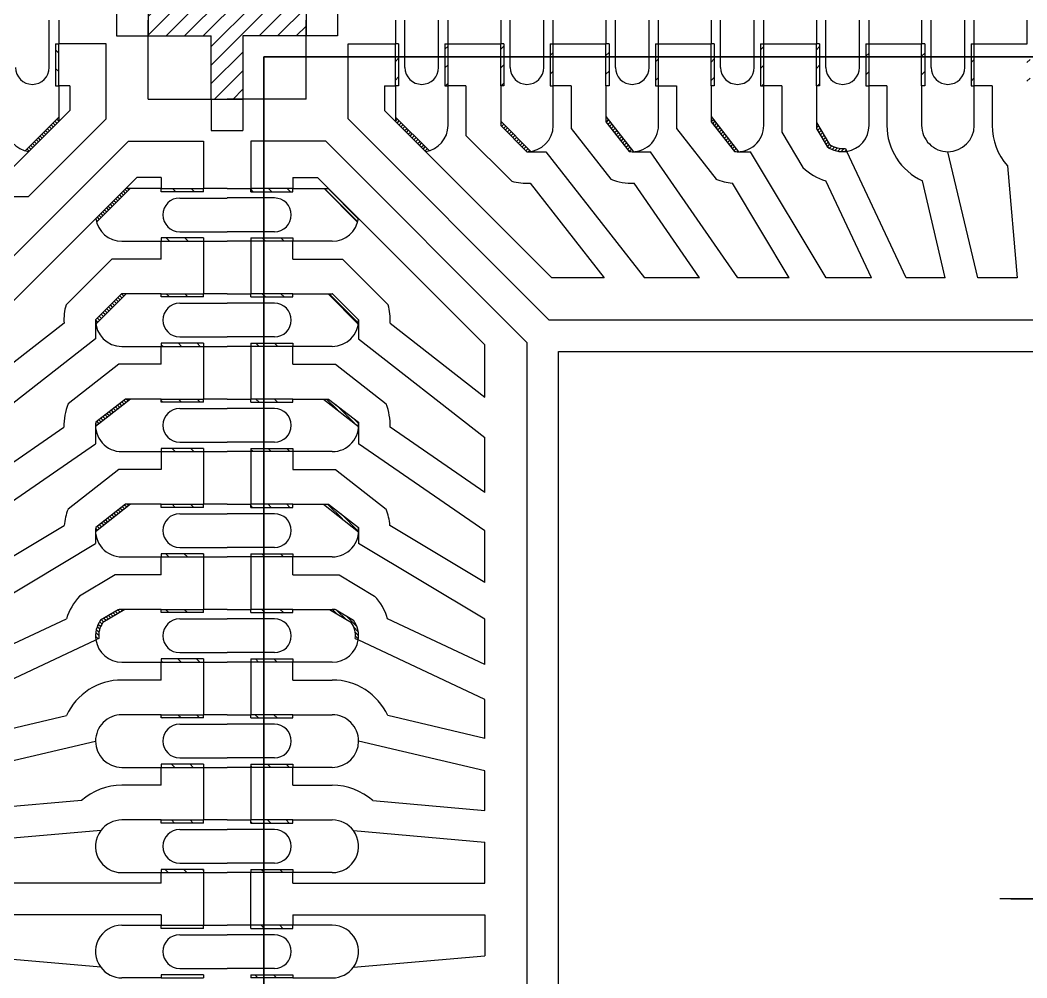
# Model space of a CAD drawing. Extents: x 98 to 785, y 88 to 514.
# Drawn here: x 159.17 to 168.73, y 279.71 to 288.81 of the extents above; entities that cross this region are included whole.
import ezdxf

# ---------------------------------------------------------------- set-up
doc = ezdxf.new("R2010")
doc.units = 0
doc.header["$LTSCALE"] = 12.7
doc.header["$MEASUREMENT"] = 0
doc.linetypes.add('CENTER', pattern=[2, 1.25, -0.25, 0.25, -0.25])
doc.linetypes.add('HIDDEN', pattern=[0.375, 0.25, -0.125])
for name, color, linetype in [('SH-01_CENTER', 2, 'CENTER'), ('SH-01_HATCH', 10, 'CONTINUOUS'), ('SH-01_HIDDEN', 6, 'HIDDEN'), ('SH-01_MISC', 5, 'CONTINUOUS'), ('SH-01_OBJECT', 7, 'CONTINUOUS')]:
    doc.layers.add(name, color=color, linetype=linetype)
pattern_1 = [(135, (8.34999, -1e-05), (-0.04419417, -0.04419417), [])]
pattern_2 = [(225, (8.350002, 8.349979), (0.008838835, -0.008838835), [])]
pattern_3 = [(315, (1.1e-05, 8.34999), (0.008838835, 0.008838835), [])]
pattern_4 = [(135, (9.599992, -3e-06), (-0.01767767, -0.01767767), [])]

# ---------------------------------------------------------------- blocks, each defined once
blk = doc.blocks.new('A$C548803C5')
at = {"layer": 'SH-01_CENTER', "ltscale": 0.05}
blk.add_line((0.5486, 1), (1.4514, 1), dxfattribs=at)
at = {"layer": 'SH-01_MISC', "ltscale": 0.05}
blk.add_lwpolyline([(-3, 5), (5, 5), (5, -3), (-3, -3)], close=True, dxfattribs=at)
blk = doc.blocks.new('A$C6C25516B')
at = {"layer": 'SH-01_HATCH', "ltscale": 0.05}
h = blk.add_hatch(dxfattribs=at)
h.set_pattern_fill('ANSI31', color=10, scale=0.5)
h.paths.add_polyline_path([(0.815, 8.2375), (0.8, 8.2375), (0.8, 8.0375), (0.815, 8.0375)])
h.paths.add_polyline_path([(1.05, 8.2375), (1.035, 8.2375), (1.035, 8.0375), (1.05, 8.0375)])
h.paths.add_polyline_path([(1.315, 8.2375), (1.3, 8.2375), (1.3, 8.0375), (1.315, 8.0375)])
h.paths.add_polyline_path([(1.55, 8.2375), (1.535, 8.2375), (1.535, 8.0375), (1.55, 8.0375)])
h.paths.add_polyline_path([(1.815, 8.2375), (1.8, 8.2375), (1.8, 8.0375), (1.815, 8.0375)])
h.paths.add_polyline_path([(2.05, 8.2375), (2.035, 8.2375), (2.035, 8.0375), (2.05, 8.0375)])
h.paths.add_polyline_path([(2.315, 8.2375), (2.3, 8.2375), (2.3, 8.0375), (2.315, 8.0375)])
h.paths.add_polyline_path([(2.55, 8.2375), (2.535, 8.2375), (2.535, 8.0375), (2.55, 8.0375)])
h.paths.add_polyline_path([(2.815, 8.2375), (2.8, 8.2375), (2.8, 8.0375), (2.815, 8.0375)])
h.paths.add_polyline_path([(3.05, 8.2375), (3.035, 8.2375), (3.035, 8.0375), (3.05, 8.0375)])
h.paths.add_polyline_path([(3.315, 8.2375), (3.3, 8.2375), (3.3, 8.0375), (3.315, 8.0375)])
h.paths.add_polyline_path([(3.55, 8.2375), (3.535, 8.2375), (3.535, 8.0375), (3.55, 8.0375)])
h.paths.add_polyline_path([(3.815, 8.2375), (3.8, 8.2375), (3.8, 8.0375), (3.815, 8.0375)])
h.paths.add_polyline_path([(4.05, 8.2375), (4.035, 8.2375), (4.035, 8.0375), (4.05, 8.0375)])
at = {"layer": 'SH-01_HATCH'}
h = blk.add_hatch(dxfattribs=at)
h.set_pattern_fill('ANSI31', color=256, scale=0.1, angle=-180)
h.set_pattern_definition(pattern_2)
h.paths.add_polyline_path([(0.925, 7.7644), (0.925, 7.7432), (0.8, 7.8682), (0.8, 7.8894)])
h.paths.add_polyline_path([(0.9596, 7.7299, -0.035842), (0.942, 7.7262), (0.925, 7.7432), (0.925, 7.7644)])
h = blk.add_hatch(dxfattribs=at)
h.set_pattern_fill('ANSI31', color=256, scale=0.1, angle=-180)
h.set_pattern_definition(pattern_2)
h.paths.add_polyline_path([(1.425, 7.7452), (1.425, 7.725), (1.425, 7.725, -0.001908), (1.424, 7.725), (1.3, 7.849, -0.001945), (1.3, 7.85), (1.3, 7.8702)])
h.paths.add_polyline_path([(1.4438, 7.7264, -0.037159), (1.4253, 7.725), (1.425, 7.725), (1.425, 7.7452)])
h = blk.add_hatch(dxfattribs=at)
h.set_pattern_fill('ANSI31', color=256, scale=0.1, angle=-180)
h.set_pattern_definition(pattern_2)
h.paths.add_polyline_path([(1.9303, 7.7251, -0.009923), (1.9253, 7.725), (1.925, 7.725, -0.004533), (1.9227, 7.725, -0.024064), (1.9107, 7.7258), (1.8, 7.8675), (1.8, 7.8919)])
h = blk.add_hatch(dxfattribs=at)
h.set_pattern_fill('ANSI31', color=256, scale=0.1, angle=-180)
h.set_pattern_definition(pattern_2)
h.paths.add_polyline_path([(2.4303, 7.7251, -0.009923), (2.4253, 7.725), (2.425, 7.725, -0.004533), (2.4227, 7.725, -0.024064), (2.4107, 7.7258), (2.3, 7.8675), (2.3, 7.8919)])
h = blk.add_hatch(dxfattribs=at)
h.set_pattern_fill('ANSI31', color=256, scale=0.1, angle=-180)
h.set_pattern_definition(pattern_2)
h.paths.add_polyline_path([(2.8013, 7.8324, -0.035366), (2.8, 7.85), (2.8, 7.8637), (2.8623, 7.7596, 0.182331), (2.9376, 7.7407), (2.9443, 7.7265, -0.199652), (2.851, 7.7492)])
at = {"layer": 'SH-01_HATCH', "ltscale": 0.05}
h = blk.add_hatch(dxfattribs=at)
h.set_pattern_fill('ANSI31', color=10, scale=0.5, angle=90)
h.set_pattern_definition(pattern_1)
h.paths.add_polyline_path([(0.1125, 7.55), (0.1125, 7.535), (0.3125, 7.535), (0.3125, 7.55)])
h.paths.add_polyline_path([(0.3125, 7.3), (0.3125, 7.315), (0.1125, 7.315), (0.1125, 7.3)])
h.paths.add_polyline_path([(0.3125, 7.035), (0.3125, 7.05), (0.1125, 7.05), (0.1125, 7.035)])
h.paths.add_polyline_path([(0.3125, 6.8), (0.3125, 6.815), (0.1125, 6.815), (0.1125, 6.8)])
h.paths.add_polyline_path([(0.1125, 6.55), (0.1125, 6.535), (0.3125, 6.535), (0.3125, 6.55)])
h.paths.add_polyline_path([(0.3125, 6.3), (0.3125, 6.315), (0.1125, 6.315), (0.1125, 6.3)])
h.paths.add_polyline_path([(0.1125, 6.05), (0.1125, 6.035), (0.3125, 6.035), (0.3125, 6.05)])
h.paths.add_polyline_path([(0.1125, 5.815), (0.1125, 5.8), (0.3125, 5.8), (0.3125, 5.815)])
h.paths.add_polyline_path([(0.1125, 5.55), (0.1125, 5.535), (0.3125, 5.535), (0.3125, 5.55)])
h.paths.add_polyline_path([(0.1125, 5.315), (0.1125, 5.3), (0.3125, 5.3), (0.3125, 5.315)])
h.paths.add_polyline_path([(0.1125, 5.05), (0.1125, 5.035), (0.3125, 5.035), (0.3125, 5.05)])
h.paths.add_polyline_path([(0.3125, 4.8), (0.3125, 4.815), (0.1125, 4.815), (0.1125, 4.8)])
h.paths.add_polyline_path([(0.1125, 4.55), (0.1125, 4.535), (0.3125, 4.535), (0.3125, 4.55)])
h.paths.add_polyline_path([(0.1125, 4.315), (0.1125, 4.3), (0.3125, 4.3), (0.3125, 4.315)])
at = {"layer": 'SH-01_HATCH'}
h = blk.add_hatch(dxfattribs=at)
h.set_pattern_fill('ANSI31', color=256, scale=0.1, angle=-90)
h.set_pattern_definition(pattern_3)
h.paths.add_polyline_path([(0.5856, 7.425), (0.6068, 7.425), (0.4818, 7.55), (0.4606, 7.55)])
h.paths.add_polyline_path([(0.6201, 7.3904, 0.035842), (0.6238, 7.408), (0.6068, 7.425), (0.5856, 7.425)])
h = blk.add_hatch(dxfattribs=at)
h.set_pattern_fill('ANSI31', color=256, scale=0.1, angle=-90)
h.set_pattern_definition(pattern_3)
h.paths.add_polyline_path([(0.6048, 6.925), (0.625, 6.925), (0.625, 6.925, 0.001908), (0.625, 6.926), (0.501, 7.05, 0.001945), (0.5, 7.05), (0.4798, 7.05)])
h.paths.add_polyline_path([(0.6236, 6.9062, 0.037159), (0.625, 6.9247), (0.625, 6.925), (0.6048, 6.925)])
h = blk.add_hatch(dxfattribs=at)
h.set_pattern_fill('ANSI31', color=256, scale=0.1, angle=-90)
h.set_pattern_definition(pattern_3)
h.paths.add_polyline_path([(0.6249, 6.4197, 0.009923), (0.625, 6.4247), (0.625, 6.425, 0.004533), (0.625, 6.4273, 0.024064), (0.6242, 6.4393), (0.4825, 6.55), (0.4581, 6.55)])
h = blk.add_hatch(dxfattribs=at)
h.set_pattern_fill('ANSI31', color=256, scale=0.1, angle=-90)
h.set_pattern_definition(pattern_3)
h.paths.add_polyline_path([(0.6249, 5.9197, 0.009923), (0.625, 5.9247), (0.625, 5.925, 0.004533), (0.625, 5.9273, 0.024064), (0.6242, 5.9393), (0.4825, 6.05), (0.4581, 6.05)])
h = blk.add_hatch(dxfattribs=at)
h.set_pattern_fill('ANSI31', color=256, scale=0.1, angle=-90)
h.set_pattern_definition(pattern_3)
h.paths.add_polyline_path([(0.5176, 5.5487, 0.035366), (0.5, 5.55), (0.4863, 5.55), (0.5904, 5.4877, -0.182331), (0.6093, 5.4124), (0.6235, 5.4057, 0.199652), (0.6007, 5.499)])
at = {"layer": 'SH-01_HATCH', "ltscale": 0.05}
h = blk.add_hatch(dxfattribs=at)
h.set_pattern_fill('ANSI31', color=10, scale=0.5, angle=90)
h.set_pattern_definition(pattern_1)
h.paths.add_polyline_path([(0.1125, 0.815), (0.1125, 0.8), (0.3125, 0.8), (0.3125, 0.815)])
h.paths.add_polyline_path([(0.1125, 1.05), (0.1125, 1.035), (0.3125, 1.035), (0.3125, 1.05)])
h.paths.add_polyline_path([(0.1125, 1.315), (0.1125, 1.3), (0.3125, 1.3), (0.3125, 1.315)])
h.paths.add_polyline_path([(0.1125, 1.55), (0.1125, 1.535), (0.3125, 1.535), (0.3125, 1.55)])
h.paths.add_polyline_path([(0.1125, 1.815), (0.1125, 1.8), (0.3125, 1.8), (0.3125, 1.815)])
h.paths.add_polyline_path([(0.1125, 2.05), (0.1125, 2.035), (0.3125, 2.035), (0.3125, 2.05)])
h.paths.add_polyline_path([(0.1125, 2.315), (0.1125, 2.3), (0.3125, 2.3), (0.3125, 2.315)])
h.paths.add_polyline_path([(0.1125, 2.55), (0.1125, 2.535), (0.3125, 2.535), (0.3125, 2.55)])
h.paths.add_polyline_path([(0.1125, 2.815), (0.1125, 2.8), (0.3125, 2.8), (0.3125, 2.815)])
h.paths.add_polyline_path([(0.1125, 3.05), (0.1125, 3.035), (0.3125, 3.035), (0.3125, 3.05)])
h.paths.add_polyline_path([(0.1125, 3.315), (0.1125, 3.3), (0.3125, 3.3), (0.3125, 3.315)])
h.paths.add_polyline_path([(0.1125, 3.55), (0.1125, 3.535), (0.3125, 3.535), (0.3125, 3.55)])
h.paths.add_polyline_path([(0.1125, 3.815), (0.1125, 3.8), (0.3125, 3.8), (0.3125, 3.815)])
h.paths.add_polyline_path([(0.1125, 4.05), (0.1125, 4.035), (0.3125, 4.035), (0.3125, 4.05)])
at = {"layer": 'SH-01_CENTER'}
blk.add_line((4.6787, 4.175), (3.6713, 4.175), dxfattribs=at)
at = {"layer": 'SH-01_HIDDEN', "linetype": 'Continuous', "ltscale": 1.25}
for p, q in [((0.8, 8.35), (0.8, 8.2375)), ((1.05, 8.2375), (1.05, 8.35)), ((1.3, 8.35), (1.3, 8.2375)), ((1.55, 8.2375), (1.55, 8.35)), ((1.8, 8.35), (1.8, 8.2375)), ((2.05, 8.2375), (2.05, 8.35)), ((2.3, 8.35), (2.3, 8.2375)), ((2.55, 8.2375), (2.55, 8.35)), ((2.8, 8.35), (2.8, 8.2375)), ((3.05, 8.2375), (3.05, 8.35)), ((3.3, 8.35), (3.3, 8.2375)), ((3.55, 8.2375), (3.55, 8.35)), ((3.8, 8.35), (3.8, 8.2375)), ((0.8, 8.0375), (0.8, 7.8682)), ((1.05, 7.85), (1.05, 8.0375)), ((1.55, 7.85), (1.55, 8.0375)), ((2.05, 7.85), (2.05, 8.0375)), ((2.55, 7.85), (2.55, 8.0375)), ((3.05, 7.85), (3.05, 8.0375)), ((3.55, 7.85), (3.55, 8.0375)), ((0, 7.55), (0.1125, 7.55)), ((0.3125, 7.55), (0.4818, 7.55)), ((0.1125, 7.3), (0, 7.3)), ((0.5, 7.3), (0.3125, 7.3)), ((0, 7.05), (0.1125, 7.05)), ((0.1125, 6.8), (0, 6.8)), ((0.5, 6.8), (0.3125, 6.8)), ((0, 6.55), (0.1125, 6.55)), ((0.1125, 6.3), (0, 6.3)), ((0.5, 6.3), (0.3125, 6.3)), ((0, 6.05), (0.1125, 6.05)), ((0.1125, 5.8), (0, 5.8)), ((0.5, 5.8), (0.3125, 5.8)), ((0, 5.55), (0.1125, 5.55)), ((0.1125, 5.3), (0, 5.3)), ((0.5, 5.3), (0.3125, 5.3)), ((0, 5.05), (0.1125, 5.05)), ((0.1125, 4.8), (0, 4.8)), ((0.5, 4.8), (0.3125, 4.8)), ((0, 4.55), (0.1125, 4.55)), ((0.1125, 4.3), (0, 4.3)), ((0.5, 4.3), (0.3125, 4.3)), ((0.1125, 4.05), (0, 4.05)), ((0.5, 4.05), (0.3125, 4.05))]:
    blk.add_line(p, q, dxfattribs=at)
at = {"layer": 'SH-01_HIDDEN', "linetype": 'Continuous', "ltscale": 0.05}
for p, q in [((0.845, 8.125), (0.845, 8.35)), ((1.005, 8.125), (1.005, 8.35)), ((1.345, 8.125), (1.345, 8.35)), ((1.505, 8.125), (1.505, 8.35)), ((1.845, 8.125), (1.845, 8.35)), ((2.005, 8.125), (2.005, 8.35)), ((2.345, 8.125), (2.345, 8.35)), ((2.505, 8.125), (2.505, 8.35)), ((2.845, 8.125), (2.845, 8.35)), ((3.005, 8.125), (3.005, 8.35)), ((3.345, 8.125), (3.345, 8.35)), ((3.505, 8.125), (3.505, 8.35)), ((0.225, 7.505), (0, 7.505)), ((0.225, 7.345), (0, 7.345)), ((0.225, 7.005), (0, 7.005)), ((0.225, 6.845), (0, 6.845)), ((0.225, 6.505), (0, 6.505)), ((0.225, 6.345), (0, 6.345)), ((0.225, 6.005), (0, 6.005)), ((0.225, 5.845), (0, 5.845)), ((0.225, 5.505), (0, 5.505)), ((0.225, 5.345), (0, 5.345)), ((0.225, 5.005), (0, 5.005)), ((0.225, 4.845), (0, 4.845)), ((0.225, 4.505), (0, 4.505)), ((0.225, 4.345), (0, 4.345)), ((0.225, 4.005), (0, 4.005)), ((0.225, 3.845), (0, 3.845))]:
    blk.add_line(p, q, dxfattribs=at)
at = {"layer": 'SH-01_HIDDEN', "linetype": 'Continuous'}
for p, q in [((1.575, 6.775), (6.775, 6.775)), ((1.575, 1.875), (1.575, 6.775))]:
    blk.add_line(p, q, dxfattribs=at)
at = {"layer": 'SH-01_HIDDEN', "linetype": 'Continuous', "ltscale": 0.05}
for centre, start, end in [((0.925, 8.125), 180, 0), ((1.425, 8.125), 180, 0), ((1.925, 8.125), 180, 0), ((2.425, 8.125), 180, 0), ((2.925, 8.125), 180, 0), ((3.425, 8.125), 180, 0), ((0.225, 7.425), 270, 90), ((0.225, 6.925), 270, 90), ((0.225, 6.425), 270, 90), ((0.225, 5.925), 270, 90), ((0.225, 5.425), 270, 90), ((0.225, 4.925), 270, 90), ((0.225, 4.425), 270, 90), ((0.225, 3.925), 270, 90)]:
    blk.add_arc(centre, 0.08, start, end, dxfattribs=at)
at = {"layer": 'SH-01_HIDDEN', "linetype": 'Continuous', "ltscale": 1.25}
for centre, start, end in [((0.925, 7.85), 277.8317, 0), ((1.425, 7.85), 270.147, 0), ((1.925, 7.85), 263.4266, 0), ((2.425, 7.85), 263.4266, 0), ((2.925, 7.85), 278.8656, 0), ((3.425, 7.85), 270.0131, 0), ((0.5, 7.425), 270, 352.1683), ((0.5, 6.925), 270, 359.853), ((0.5, 6.425), 270, 6.5734), ((0.5, 5.925), 270, 6.5734), ((0.5, 5.425), 270, 351.1344), ((0.5, 4.925), 270, 359.9869), ((0.5, 4.425), 270, 36.6739), ((0.5, 3.925), 323.3261, 90)]:
    blk.add_arc(centre, 0.125, start, end, dxfattribs=at)
at = {"layer": 'SH-01_MISC'}
blk.add_lwpolyline([(8.175, 8.175), (0.175, 8.175), (0.175, 0.175), (8.175, 0.175)], close=True, dxfattribs=at)
at = {"layer": 'SH-01_OBJECT', "linetype": 'Continuous'}
for p, q in [((0.375, 7.975), (0.375, 8.35)), ((0.575, 7.8811), (0.575, 8.2375)), ((0.575, 8.2375), (0.8, 8.2375)), ((0.8, 8.0375), (0.8, 8.2375)), ((0.815, 8.2375), (0.815, 8.0375)), ((1.035, 8.2375), (1.035, 8.0375)), ((1.05, 8.0375), (1.05, 8.2375)), ((1.3, 8.0375), (1.3, 8.2375)), ((1.315, 8.2375), (1.315, 8.0375)), ((1.535, 8.2375), (1.535, 8.0375)), ((1.55, 8.0375), (1.55, 8.2375)), ((1.8, 8.0375), (1.8, 8.2375)), ((1.815, 8.2375), (1.815, 8.0375)), ((2.035, 8.2375), (2.035, 8.0375)), ((2.05, 8.0375), (2.05, 8.2375)), ((2.3, 8.0375), (2.3, 8.2375)), ((2.315, 8.2375), (2.315, 8.0375)), ((2.535, 8.2375), (2.535, 8.0375)), ((2.55, 8.0375), (2.55, 8.2375)), ((2.8, 8.0375), (2.8, 8.2375)), ((2.815, 8.2375), (2.815, 8.0375)), ((3.035, 8.2375), (3.035, 8.0375)), ((3.05, 8.0375), (3.05, 8.2375)), ((3.3, 8.0375), (3.3, 8.2375)), ((3.315, 8.2375), (3.315, 8.0375)), ((3.535, 8.2375), (3.535, 8.0375)), ((3.55, 8.0375), (3.55, 8.2375)), ((0.7475, 8.0375), (0.8, 8.0375)), ((1.135, 8.0375), (1.05, 8.0375)), ((1.635, 8.0375), (1.55, 8.0375)), ((2.635, 8.0375), (2.55, 8.0375)), ((3.135, 8.0375), (3.05, 8.0375)), ((3.635, 8.0375), (3.55, 8.0375)), ((0.375, 7.975), (0, 7.975)), ((0.7475, 7.9207), (1.5432, 7.125)), ((1.5311, 6.925), (0.575, 7.8811)), ((0.8, 7.8894), (0.9596, 7.7299)), ((1.135, 7.8019), (1.3522, 7.5847)), ((0.4689, 7.775), (0.1125, 7.775)), ((0.1125, 7.775), (0.1125, 7.55)), ((1.425, 6.8189), (0.4689, 7.775)), ((0.3125, 7.6025), (0.3125, 7.55)), ((0.4293, 7.6025), (1.225, 6.8068)), ((0.3125, 7.55), (0.1125, 7.55)), ((0.1125, 7.535), (0.3125, 7.535)), ((0.4606, 7.55), (0.6201, 7.3904)), ((0.1125, 7.315), (0.3125, 7.315)), ((0.3125, 7.3), (0.1125, 7.3)), ((0.3125, 7.215), (0.3125, 7.3)), ((0.5481, 7.215), (0.7653, 6.9978)), ((0.3125, 7.05), (0.1125, 7.05)), ((0.1125, 7.035), (0.3125, 7.035)), ((6.8189, 6.925), (1.5311, 6.925)), ((0.1125, 6.815), (0.3125, 6.815)), ((0.3125, 6.8), (0.1125, 6.8)), ((0.3125, 6.715), (0.3125, 6.8)), ((1.425, 6.8189), (1.425, 1.5311)), ((0.3125, 6.55), (0.1125, 6.55)), ((0.1125, 6.535), (0.3125, 6.535)), ((0.1125, 6.315), (0.3125, 6.315)), ((0.3125, 6.3), (0.1125, 6.3)), ((0.3125, 6.05), (0.1125, 6.05)), ((0.1125, 6.035), (0.3125, 6.035)), ((0.1125, 5.815), (0.3125, 5.815)), ((0.3125, 5.8), (0.1125, 5.8)), ((0.3125, 5.715), (0.3125, 5.8)), ((0.3125, 5.55), (0.1125, 5.55)), ((0.1125, 5.535), (0.3125, 5.535)), ((0.1125, 5.315), (0.3125, 5.315)), ((0.3125, 5.3), (0.1125, 5.3)), ((0.3125, 5.215), (0.3125, 5.3)), ((0.3125, 5.05), (0.1125, 5.05)), ((0.1125, 5.035), (0.3125, 5.035)), ((0.1125, 4.815), (0.3125, 4.815)), ((0.3125, 4.8), (0.1125, 4.8)), ((0.3125, 4.715), (0.3125, 4.8)), ((0.3125, 4.55), (0.1125, 4.55)), ((0.1125, 4.535), (0.3125, 4.535)), ((0.1125, 4.315), (0.3125, 4.315)), ((0.3125, 4.3), (0.1125, 4.3)), ((0.3125, 4.25), (0.3125, 4.3)), ((0.3125, 4.1), (0.3125, 4.05)), ((0.3125, 4.05), (0.1125, 4.05)), ((0.1125, 4.035), (0.3125, 4.035)), ((0.1125, 3.815), (0.3125, 3.815)), ((0.3125, 3.8), (0.1125, 3.8))]:
    blk.add_line(p, q, dxfattribs=at)
at = {"layer": 'SH-01_OBJECT', "linetype": 'Continuous', "ltscale": 0.05}
for p, q in [((0.815, 8.2375), (0.8, 8.2375)), ((1.035, 8.2375), (1.05, 8.2375)), ((1.315, 8.2375), (1.3, 8.2375)), ((1.535, 8.2375), (1.55, 8.2375)), ((1.815, 8.2375), (1.8, 8.2375)), ((2.035, 8.2375), (2.05, 8.2375)), ((2.315, 8.2375), (2.3, 8.2375)), ((2.535, 8.2375), (2.55, 8.2375)), ((2.815, 8.2375), (2.8, 8.2375)), ((3.035, 8.2375), (3.05, 8.2375)), ((3.315, 8.2375), (3.3, 8.2375)), ((3.535, 8.2375), (3.55, 8.2375)), ((0.815, 8.0375), (0.8, 8.0375)), ((1.035, 8.0375), (1.05, 8.0375)), ((1.315, 8.0375), (1.3, 8.0375)), ((1.535, 8.0375), (1.55, 8.0375)), ((1.815, 8.0375), (1.8, 8.0375)), ((2.035, 8.0375), (2.05, 8.0375)), ((2.315, 8.0375), (2.3, 8.0375)), ((2.535, 8.0375), (2.55, 8.0375)), ((2.815, 8.0375), (2.8, 8.0375)), ((3.035, 8.0375), (3.05, 8.0375)), ((3.315, 8.0375), (3.3, 8.0375)), ((3.535, 8.0375), (3.55, 8.0375)), ((0.1125, 7.535), (0.1125, 7.55)), ((0.3125, 7.535), (0.3125, 7.55)), ((0.1125, 7.315), (0.1125, 7.3)), ((0.3125, 7.315), (0.3125, 7.3)), ((0.1125, 7.035), (0.1125, 7.05)), ((0.3125, 7.035), (0.3125, 7.05)), ((0.1125, 6.815), (0.1125, 6.8)), ((0.3125, 6.815), (0.3125, 6.8)), ((0.1125, 6.535), (0.1125, 6.55)), ((0.3125, 6.535), (0.3125, 6.55)), ((0.1125, 6.315), (0.1125, 6.3)), ((0.3125, 6.315), (0.3125, 6.3)), ((0.1125, 6.035), (0.1125, 6.05)), ((0.3125, 6.035), (0.3125, 6.05)), ((0.1125, 5.815), (0.1125, 5.8)), ((0.3125, 5.815), (0.3125, 5.8)), ((0.1125, 5.535), (0.1125, 5.55)), ((0.3125, 5.535), (0.3125, 5.55)), ((0.1125, 5.315), (0.1125, 5.3)), ((0.3125, 5.315), (0.3125, 5.3)), ((0.1125, 5.035), (0.1125, 5.05)), ((0.3125, 5.035), (0.3125, 5.05)), ((0.1125, 4.815), (0.1125, 4.8)), ((0.3125, 4.815), (0.3125, 4.8)), ((0.1125, 4.535), (0.1125, 4.55)), ((0.3125, 4.535), (0.3125, 4.55)), ((0.1125, 4.315), (0.1125, 4.3)), ((0.3125, 4.315), (0.3125, 4.3)), ((0.1125, 4.035), (0.1125, 4.05)), ((0.3125, 4.035), (0.3125, 4.05)), ((0.1125, 3.815), (0.1125, 3.8)), ((0.3125, 3.815), (0.3125, 3.8))]:
    blk.add_line(p, q, dxfattribs=at)
at = {"layer": 'SH-01_OBJECT', "ltscale": 0.05}
for p, q in [((1.05, 8.2375), (1.3, 8.2375)), ((1.55, 8.2375), (1.8, 8.2375)), ((2.05, 8.2375), (2.3, 8.2375)), ((2.55, 8.2375), (2.8, 8.2375)), ((3.05, 8.2375), (3.3, 8.2375)), ((3.55, 8.2375), (3.8, 8.2375)), ((0.1125, 7.3), (0.1125, 7.05)), ((0.1125, 6.8), (0.1125, 6.55)), ((0.1125, 6.3), (0.1125, 6.05)), ((0.1125, 5.8), (0.1125, 5.55)), ((0.1125, 5.3), (0.1125, 5.05)), ((0.1125, 4.8), (0.1125, 4.55)), ((0.1125, 4.05), (0.1125, 4.3))]:
    blk.add_line(p, q, dxfattribs=at)
at = {"layer": 'SH-01_OBJECT'}
for p, q in [((0.7475, 8.0375), (0.7475, 7.9207)), ((1.135, 8.0375), (1.135, 7.8019)), ((1.635, 8.0375), (1.635, 7.835)), ((2.05, 8.0375), (2.135, 8.0375)), ((2.135, 8.0375), (2.135, 7.835)), ((2.635, 8.0375), (2.635, 7.8181)), ((1.8, 7.8919), (1.9304, 7.725)), ((2.3, 7.8919), (2.4304, 7.725)), ((2.8, 7.8637), (2.8623, 7.7596)), ((1.635, 7.835), (1.823, 7.5944)), ((2.135, 7.835), (2.323, 7.5944)), ((2.635, 7.8181), (2.736, 7.6493)), ((2.8013, 7.8324), (2.851, 7.7492)), ((1.425, 7.725), (1.5145, 7.725)), ((1.5145, 7.725), (1.9833, 7.125)), ((1.925, 7.725), (2.0123, 7.725)), ((2.4263, 7.125), (2.0123, 7.725)), ((2.425, 7.725), (2.4868, 7.725)), ((2.8459, 7.125), (2.4868, 7.725)), ((2.9376, 7.7407), (2.9443, 7.7265)), ((3.2272, 7.125), (2.9443, 7.7265)), ((3.5663, 7.125), (3.425, 7.725)), ((3.7078, 7.6578), (3.7544, 7.125)), ((0.3125, 7.6025), (0.4293, 7.6025)), ((1.4395, 7.5754), (1.7914, 7.125)), ((2.244, 7.125), (1.9335, 7.5751)), ((2.6711, 7.125), (2.4011, 7.576)), ((3.0614, 7.125), (2.8441, 7.587)), ((3.4122, 7.125), (3.3035, 7.5867)), ((0.3125, 7.215), (0.5481, 7.215)), ((1.7914, 7.125), (1.5432, 7.125)), ((2.244, 7.125), (1.9833, 7.125)), ((2.6711, 7.125), (2.4263, 7.125)), ((3.0614, 7.125), (2.8459, 7.125)), ((3.4122, 7.125), (3.2272, 7.125)), ((3.7544, 7.125), (3.5663, 7.125)), ((0.625, 6.925), (0.625, 6.8354)), ((0.7746, 6.9105), (1.225, 6.5586)), ((0.625, 6.8354), (1.225, 6.3667)), ((1.225, 6.5586), (1.225, 6.8068)), ((0.3125, 6.715), (0.515, 6.715)), ((0.515, 6.715), (0.7556, 6.527)), ((0.4581, 6.55), (0.625, 6.4196)), ((0.625, 6.425), (0.625, 6.3377)), ((1.225, 6.1059), (0.7749, 6.4165)), ((1.225, 6.1059), (1.225, 6.3667)), ((1.225, 5.9237), (0.625, 6.3377)), ((0.3125, 6.3), (0.3125, 6.215)), ((0.3125, 6.215), (0.515, 6.215)), ((0.515, 6.215), (0.7556, 6.027)), ((0.4581, 6.05), (0.625, 5.9196)), ((1.225, 5.6789), (0.774, 5.9489)), ((0.625, 5.925), (0.625, 5.8632)), ((1.225, 5.6789), (1.225, 5.9237)), ((1.225, 5.5041), (0.625, 5.8632)), ((0.3125, 5.715), (0.5319, 5.715)), ((0.5319, 5.715), (0.7007, 5.614)), ((0.4863, 5.55), (0.5904, 5.4877)), ((0.5176, 5.5487), (0.6007, 5.499)), ((1.225, 5.2885), (0.7629, 5.5059)), ((1.225, 5.2885), (1.225, 5.5041)), ((0.6093, 5.4124), (0.6235, 5.4057)), ((1.225, 5.1228), (0.6235, 5.4057)), ((1.225, 4.9378), (1.225, 5.1228)), ((1.225, 4.9378), (0.7633, 5.0465)), ((1.225, 4.7837), (0.625, 4.925)), ((1.225, 4.5956), (1.225, 4.7837)), ((0.6922, 4.6422), (1.225, 4.5956)), ((0.6003, 4.4996), (1.225, 4.445)), ((1.225, 4.25), (1.225, 4.445)), ((0.3125, 4.25), (1.225, 4.25)), ((0.3125, 4.1), (1.225, 4.1)), ((1.225, 4.1), (1.225, 3.905)), ((0.6003, 3.8503), (1.225, 3.905))]:
    blk.add_line(p, q, dxfattribs=at)
at = {"layer": 'SH-01_OBJECT', "linetype": 'Continuous', "ltscale": 1.25}
for p, q in [((1.3, 8.0375), (1.3, 7.85)), ((1.8, 8.0375), (1.8, 7.8675)), ((2.3, 8.0375), (2.3, 7.8675)), ((2.8, 8.0375), (2.8, 7.85)), ((3.135, 8.0375), (3.135, 7.85)), ((3.3, 8.0375), (3.3, 7.85)), ((3.635, 8.0375), (3.635, 7.85)), ((0.3125, 7.05), (0.5, 7.05)), ((0.3125, 6.55), (0.4825, 6.55)), ((0.3125, 6.05), (0.4825, 6.05)), ((0.3125, 5.55), (0.5, 5.55)), ((0.3125, 5.215), (0.5, 5.215)), ((0.3125, 5.05), (0.5, 5.05)), ((0.3125, 4.715), (0.5, 4.715)), ((0.3125, 4.55), (0.5, 4.55)), ((0.3125, 3.8), (0.5, 3.8))]:
    blk.add_line(p, q, dxfattribs=at)
at = {"layer": 'SH-01_OBJECT'}
for points in [[(1.3, 7.8702), (1.4453, 7.725)], [(0.4798, 7.05), (0.625, 6.9047)]]:
    blk.add_lwpolyline(points, dxfattribs=at)
for points in [[(1.3, 7.849), (1.424, 7.725, 0.001908), (1.425, 7.725)], [(1.8, 7.8675), (1.9107, 7.7258, 0.028099), (1.925, 7.725)], [(2.3, 7.8675), (2.4107, 7.7258, 0.028099), (2.425, 7.725)], [(0.501, 7.05), (0.625, 6.926, -0.001908), (0.625, 6.925)], [(0.4825, 6.55), (0.6242, 6.4393, -0.028099), (0.625, 6.425)], [(0.4825, 6.05), (0.6242, 5.9393, -0.028099), (0.625, 5.925)]]:
    blk.add_lwpolyline(points, format="xyb", dxfattribs=at)
at = {"layer": 'SH-01_OBJECT', "linetype": 'Continuous', "ltscale": 1.25}
for centre, radius, start, end in [((1.425, 7.85), 0.125, 180, 180.4457), ((2.925, 7.85), 0.125, 180, 188.102), ((3.425, 7.85), 0.29, 180, 245.2296), ((3.425, 7.85), 0.125, 180, 270.0131), ((3.925, 7.85), 0.29, 180, 221.5024), ((2.925, 7.85), 0.125, 233.7025, 278.8656), ((2.925, 7.85), 0.11, 235.2297, 276.5629), ((0.5, 6.925), 0.125, 89.5543, 90), ((0.5, 5.425), 0.125, 81.898, 90), ((0.5, 5.425), 0.11, 353.4371, 34.7703), ((0.5, 5.425), 0.125, 351.1344, 36.2975), ((0.5, 4.925), 0.29, 24.7704, 90), ((0.5, 4.925), 0.125, 359.9869, 90), ((0.5, 4.425), 0.29, 48.4976, 90), ((0.5, 4.425), 0.125, 36.6739, 90), ((0.5, 3.925), 0.125, 270, 323.3261)]:
    blk.add_arc(centre, radius, start, end, dxfattribs=at)
at = {"layer": 'SH-01_OBJECT'}
for centre, start, end in [((2.925, 7.8525), 227.0758, 253.0475), ((1.425, 7.8525), 254.7848, 272.9974), ((1.925, 7.8525), 248.4326, 271.7475), ((2.425, 7.8525), 248.4326, 265.0592), ((0.4975, 6.925), 357.0026, 15.2152), ((0.4975, 6.425), 358.2525, 21.5674), ((0.4975, 5.925), 4.9408, 21.5674), ((0.4975, 5.425), 16.9525, 42.9242)]:
    blk.add_arc(centre, 0.2775, start, end, dxfattribs=at)
blk = doc.blocks.new('A$C237C250E')
at = {"layer": 'SH-01_HATCH', "ltscale": 0.05}
h = blk.add_hatch(dxfattribs=at)
h.set_pattern_fill('ANSI31', color=10, angle=-90)
h.set_pattern_definition([(315, (5e-06, 16.69998), (0.0883883, 0.0883883), [])])
h.paths.add_polyline_path([(7.97, 16.475), (8, 16.475), (8, 16.075), (7.97, 16.075)])
h.paths.add_polyline_path([(7.5, 16.475), (7.53, 16.475), (7.53, 16.075), (7.5, 16.075)])
at = {"layer": 'SH-01_HATCH'}
h = blk.add_hatch(dxfattribs=at)
h.set_pattern_fill('ANSI31', color=256, scale=0.2, angle=-270)
h.paths.add_polyline_path([(7.7159, 1.2477, 0.035842), (7.6809, 1.2403), (8, 0.9212), (8, 0.9636)])
h.paths.add_polyline_path([(8, 15.7364), (8, 15.7788), (7.6809, 15.4597, 0.035842), (7.7159, 15.4523)])
h.paths.add_polyline_path([(8.4288, 1.85), (8.3864, 1.85), (8.6364, 1.6), (8.6788, 1.6)])
h.paths.add_polyline_path([(8.3597, 1.9191, 0.035842), (8.3523, 1.8841), (8.3864, 1.85), (8.4288, 1.85)])
h = blk.add_hatch(dxfattribs=at)
h.set_pattern_fill('ANSI31', color=256, scale=0.2, angle=-270)
h.set_pattern_definition(pattern_4)
h.paths.add_polyline_path([(8.4288, 14.85), (8.3864, 14.85), (8.6364, 15.1), (8.6788, 15.1)])
h.paths.add_polyline_path([(8.3597, 14.7809, -0.035842), (8.3523, 14.8159), (8.3864, 14.85), (8.4288, 14.85)])
at = {"layer": 'SH-01_HATCH', "ltscale": 0.05}
h = blk.add_hatch(dxfattribs=at)
h.set_pattern_fill('ANSI31', color=10, angle=-90)
h.set_pattern_definition([(315, (-7.09997, 16.7), (0.08838835, 0.08838835), [])])
h.paths.add_polyline_path([(9.375, 15.07), (9.375, 15.1), (8.975, 15.1), (8.975, 15.07)])
h.paths.add_polyline_path([(9.375, 14.6), (9.375, 14.63), (8.975, 14.63), (8.975, 14.6)])
h.paths.add_polyline_path([(9.375, 14.07), (9.375, 14.1), (8.975, 14.1), (8.975, 14.07)])
h.paths.add_polyline_path([(9.375, 13.6), (9.375, 13.63), (8.975, 13.63), (8.975, 13.6)])
h.paths.add_polyline_path([(9.375, 13.07), (9.375, 13.1), (8.975, 13.1), (8.975, 13.07)])
h.paths.add_polyline_path([(9.375, 12.6), (9.375, 12.63), (8.975, 12.63), (8.975, 12.6)])
h.paths.add_polyline_path([(9.375, 12.07), (9.375, 12.1), (8.975, 12.1), (8.975, 12.07)])
h.paths.add_polyline_path([(9.375, 11.6), (9.375, 11.63), (8.975, 11.63), (8.975, 11.6)])
h.paths.add_polyline_path([(9.375, 11.07), (9.375, 11.1), (8.975, 11.1), (8.975, 11.07)])
h.paths.add_polyline_path([(9.375, 10.6), (9.375, 10.63), (8.975, 10.63), (8.975, 10.6)])
h.paths.add_polyline_path([(9.375, 10.07), (9.375, 10.1), (8.975, 10.1), (8.975, 10.07)])
h.paths.add_polyline_path([(9.375, 9.6), (9.375, 9.63), (8.975, 9.63), (8.975, 9.6)])
h.paths.add_polyline_path([(9.375, 9.07), (9.375, 9.1), (8.975, 9.1), (8.975, 9.07)])
h.paths.add_polyline_path([(9.375, 8.6), (9.375, 8.63), (8.975, 8.63), (8.975, 8.6)])
at = {"layer": 'SH-01_HATCH'}
h = blk.add_hatch(dxfattribs=at)
h.set_pattern_fill('ANSI31', color=256, scale=0.2, angle=-270)
h.set_pattern_definition(pattern_4)
h.paths.add_polyline_path([(8.3905, 13.85), (8.35, 13.85), (8.35, 13.85, -0.001908), (8.35, 13.8519), (8.5981, 14.1, -0.001945), (8.6, 14.1), (8.6405, 14.1)])
h.paths.add_polyline_path([(8.3529, 13.8123, -0.037159), (8.35, 13.8493), (8.35, 13.85), (8.3905, 13.85)])
h = blk.add_hatch(dxfattribs=at)
h.set_pattern_fill('ANSI31', color=256, scale=0.2, angle=-270)
h.set_pattern_definition(pattern_4)
h.paths.add_polyline_path([(8.3502, 12.8394, -0.009923), (8.35, 12.8493), (8.35, 12.85, -0.004533), (8.3501, 12.8546, -0.024064), (8.3517, 12.8786), (8.635, 13.1), (8.6837, 13.1)])
h = blk.add_hatch(dxfattribs=at)
h.set_pattern_fill('ANSI31', color=256, scale=0.2, angle=-270)
h.set_pattern_definition(pattern_4)
h.paths.add_polyline_path([(8.3502, 11.8394, -0.009923), (8.35, 11.8493), (8.35, 11.85, -0.004533), (8.3501, 11.8546, -0.024064), (8.3517, 11.8786), (8.635, 12.1), (8.6837, 12.1)])
h = blk.add_hatch(dxfattribs=at)
h.set_pattern_fill('ANSI31', color=256, scale=0.2, angle=-270)
h.set_pattern_definition(pattern_4)
h.paths.add_polyline_path([(8.5648, 11.0975, -0.035366), (8.6, 11.1), (8.6274, 11.1), (8.4193, 10.9755, 0.182331), (8.3815, 10.8248), (8.353, 10.8115, -0.199652), (8.3985, 10.998)])
at = {"layer": 'SH-01_HIDDEN', "linetype": 'Continuous', "ltscale": 0.05}
for p, q in [((7.91, 16.25), (7.91, 16.7)), ((9.15, 15.01), (9.6, 15.01)), ((9.15, 14.69), (9.6, 14.69)), ((9.15, 14.01), (9.6, 14.01)), ((9.15, 13.69), (9.6, 13.69)), ((9.15, 13.01), (9.6, 13.01)), ((9.15, 12.69), (9.6, 12.69)), ((9.15, 12.01), (9.6, 12.01)), ((9.15, 11.69), (9.6, 11.69)), ((9.15, 11.01), (9.6, 11.01)), ((9.15, 10.69), (9.6, 10.69)), ((9.15, 10.01), (9.6, 10.01)), ((9.15, 9.69), (9.6, 9.69)), ((9.15, 9.01), (9.6, 9.01)), ((9.15, 8.69), (9.6, 8.69)), ((9.15, 8.01), (9.6, 8.01)), ((9.15, 7.69), (9.6, 7.69))]:
    blk.add_line(p, q, dxfattribs=at)
at = {"layer": 'SH-01_HIDDEN', "linetype": 'Continuous', "ltscale": 1.25}
for p, q in [((8, 16.7), (8, 16.475)), ((8, 16.075), (8, 15.7364)), ((8.975, 15.1), (8.6364, 15.1)), ((9.6, 15.1), (9.375, 15.1)), ((8.6, 14.6), (8.975, 14.6)), ((9.375, 14.6), (9.6, 14.6)), ((9.6, 14.1), (9.375, 14.1)), ((8.6, 13.6), (8.975, 13.6)), ((9.375, 13.6), (9.6, 13.6)), ((9.6, 13.1), (9.375, 13.1)), ((8.6, 12.6), (8.975, 12.6)), ((9.375, 12.6), (9.6, 12.6)), ((9.6, 12.1), (9.375, 12.1)), ((8.6, 11.6), (8.975, 11.6)), ((9.375, 11.6), (9.6, 11.6)), ((9.6, 11.1), (9.375, 11.1)), ((8.6, 10.6), (8.975, 10.6)), ((9.375, 10.6), (9.6, 10.6)), ((9.6, 10.1), (9.375, 10.1)), ((8.6, 9.6), (8.975, 9.6)), ((9.375, 9.6), (9.6, 9.6)), ((9.6, 9.1), (9.375, 9.1)), ((8.6, 8.6), (8.975, 8.6)), ((9.375, 8.6), (9.6, 8.6)), ((8.6, 8.1), (8.975, 8.1)), ((9.375, 8.1), (9.6, 8.1))]:
    blk.add_line(p, q, dxfattribs=at)
at = {"layer": 'SH-01_HIDDEN', "linetype": 'Continuous', "ltscale": 0.05}
for centre, start, end in [((7.75, 16.25), 180, 0), ((9.15, 14.85), 90, 270), ((9.15, 13.85), 90, 270), ((9.15, 12.85), 90, 270), ((9.15, 11.85), 90, 270), ((9.15, 10.85), 90, 270), ((9.15, 9.85), 90, 270), ((9.15, 8.85), 90, 270), ((9.15, 7.85), 90, 270)]:
    blk.add_arc(centre, 0.16, start, end, dxfattribs=at)
at = {"layer": 'SH-01_HIDDEN', "linetype": 'Continuous', "ltscale": 1.25}
for centre, start, end in [((7.75, 15.7), 180, 262.16832), ((8.6, 14.85), 187.83168, 270), ((8.6, 13.85), 180.14697, 270), ((8.6, 12.85), 173.42661, 270), ((8.6, 11.85), 173.42661, 270), ((8.6, 10.85), 188.86563, 270), ((8.6, 9.85), 180.01312, 270), ((8.6, 8.85), 143.32613, 270), ((8.6, 7.85), 90, 216.67387)]:
    blk.add_arc(centre, 0.25, start, end, dxfattribs=at)
at = {"layer": 'SH-01_OBJECT', "linetype": 'Continuous'}
for p, q in [((8.85, 15.95), (8.85, 16.7)), ((7.97, 16.475), (7.97, 16.075)), ((8, 16.075), (8, 16.475)), ((8.45, 16.475), (8, 16.475)), ((8.45, 15.7621), (8.45, 16.475)), ((8.105, 16.075), (8, 16.075)), ((8.85, 15.95), (9.6, 15.95)), ((8.105, 15.8414), (7.2874, 15.0238)), ((8, 15.7788), (7.6809, 15.4597)), ((7.7117, 15.0238), (8.45, 15.7621)), ((6.75, 13.6379), (8.6621, 15.55)), ((8.6621, 15.55), (9.375, 15.55)), ((9.375, 15.55), (9.375, 15.1)), ((8.7414, 15.205), (7.15, 13.6136)), ((8.975, 15.205), (8.975, 15.1)), ((8.6788, 15.1), (8.3597, 14.7809)), ((8.975, 15.1), (9.375, 15.1)), ((9.375, 15.07), (8.975, 15.07)), ((9.375, 14.63), (8.975, 14.63)), ((8.975, 14.43), (8.975, 14.6)), ((8.975, 14.6), (9.375, 14.6)), ((8.5038, 14.43), (8.0695, 13.9956)), ((8.975, 14.1), (9.375, 14.1)), ((9.375, 14.07), (8.975, 14.07)), ((9.375, 13.63), (8.975, 13.63)), ((8.975, 13.43), (8.975, 13.6)), ((8.975, 13.6), (9.375, 13.6)), ((8.975, 13.1), (9.375, 13.1)), ((9.375, 13.07), (8.975, 13.07)), ((9.375, 12.63), (8.975, 12.63)), ((8.975, 12.6), (9.375, 12.6)), ((8.975, 12.1), (9.375, 12.1)), ((9.375, 12.07), (8.975, 12.07)), ((9.375, 11.63), (8.975, 11.63)), ((8.975, 11.43), (8.975, 11.6)), ((8.975, 11.6), (9.375, 11.6)), ((8.975, 11.1), (9.375, 11.1)), ((9.375, 11.07), (8.975, 11.07)), ((9.375, 10.63), (8.975, 10.63)), ((8.975, 10.43), (8.975, 10.6)), ((8.975, 10.6), (9.375, 10.6)), ((8.975, 10.1), (9.375, 10.1)), ((9.375, 10.07), (8.975, 10.07)), ((9.375, 9.63), (8.975, 9.63)), ((8.975, 9.43), (8.975, 9.6)), ((8.975, 9.6), (9.375, 9.6)), ((8.975, 9.1), (9.375, 9.1)), ((9.375, 9.07), (8.975, 9.07)), ((9.375, 8.63), (8.975, 8.63)), ((8.975, 8.5), (8.975, 8.6)), ((8.975, 8.6), (9.375, 8.6)), ((8.975, 8.2), (8.975, 8.1)), ((8.975, 8.1), (9.375, 8.1)), ((9.375, 8.07), (8.975, 8.07)), ((9.375, 7.63), (8.975, 7.63)), ((8.975, 7.6), (9.375, 7.6)), ((8.85, 0.75), (8.85, 0))]:
    blk.add_line(p, q, dxfattribs=at)
at = {"layer": 'SH-01_OBJECT', "linetype": 'Continuous', "ltscale": 0.05}
for p, q in [((7.97, 16.475), (8, 16.475)), ((7.97, 16.075), (8, 16.075)), ((8.975, 15.07), (8.975, 15.1)), ((9.375, 15.07), (9.375, 15.1)), ((8.975, 14.63), (8.975, 14.6)), ((9.375, 14.63), (9.375, 14.6)), ((8.975, 14.07), (8.975, 14.1)), ((9.375, 14.07), (9.375, 14.1)), ((8.975, 13.63), (8.975, 13.6)), ((9.375, 13.63), (9.375, 13.6)), ((8.975, 13.07), (8.975, 13.1)), ((9.375, 13.07), (9.375, 13.1)), ((8.975, 12.63), (8.975, 12.6)), ((9.375, 12.63), (9.375, 12.6)), ((8.975, 12.07), (8.975, 12.1)), ((9.375, 12.07), (9.375, 12.1)), ((8.975, 11.63), (8.975, 11.6)), ((9.375, 11.63), (9.375, 11.6)), ((8.975, 11.07), (8.975, 11.1)), ((9.375, 11.07), (9.375, 11.1)), ((8.975, 10.63), (8.975, 10.6)), ((9.375, 10.63), (9.375, 10.6)), ((8.975, 10.07), (8.975, 10.1)), ((9.375, 10.07), (9.375, 10.1)), ((8.975, 9.63), (8.975, 9.6)), ((9.375, 9.63), (9.375, 9.6)), ((8.975, 9.07), (8.975, 9.1)), ((9.375, 9.07), (9.375, 9.1)), ((8.975, 8.63), (8.975, 8.6)), ((9.375, 8.63), (9.375, 8.6)), ((8.975, 8.07), (8.975, 8.1)), ((9.375, 8.07), (9.375, 8.1)), ((8.975, 7.63), (8.975, 7.6)), ((9.375, 7.63), (9.375, 7.6))]:
    blk.add_line(p, q, dxfattribs=at)
at = {"layer": 'SH-01_OBJECT'}
for p, q in [((8.105, 16.075), (8.105, 15.8414)), ((8.975, 15.205), (8.7414, 15.205)), ((8.975, 14.43), (8.5038, 14.43)), ((8.0508, 13.821), (7.15, 13.1172)), ((8.35, 13.85), (8.35, 13.6709)), ((8.35, 13.6709), (7.15, 12.7334)), ((8.5701, 13.43), (8.0889, 13.054)), ((8.975, 13.43), (8.5701, 13.43)), ((8.6837, 13.1), (8.35, 12.8393)), ((7.15, 12.2119), (8.0503, 12.8331)), ((8.35, 12.85), (8.35, 12.6754)), ((7.15, 11.8474), (8.35, 12.6754)), ((8.975, 12.6), (8.975, 12.43)), ((8.5701, 12.43), (8.0889, 12.054)), ((8.975, 12.43), (8.5701, 12.43)), ((8.6837, 12.1), (8.35, 11.8393)), ((7.15, 11.3579), (8.0521, 11.8978)), ((8.35, 11.85), (8.35, 11.7265)), ((7.15, 11.0082), (8.35, 11.7265)), ((8.5361, 11.43), (8.1986, 11.228)), ((8.975, 11.43), (8.5361, 11.43)), ((8.5648, 11.0975), (8.3985, 10.998)), ((8.6274, 11.1), (8.4193, 10.9755)), ((7.15, 10.5771), (8.0741, 11.0118)), ((7.15, 10.2456), (8.353, 10.8115)), ((8.3815, 10.8248), (8.353, 10.8115)), ((7.15, 9.8756), (8.0734, 10.093)), ((7.15, 9.5674), (8.35, 9.8499)), ((8.2157, 9.2844), (7.15, 9.1911)), ((8.3995, 8.9993), (7.15, 8.89)), ((8.975, 8.5), (7.15, 8.5)), ((8.975, 8.2), (7.15, 8.2)), ((8.3995, 7.7007), (7.15, 7.81))]:
    blk.add_line(p, q, dxfattribs=at)
at = {"layer": 'SH-01_OBJECT', "ltscale": 0.05}
for p, q in [((7.2874, 15.0238), (7.7117, 15.0238)), ((9.375, 14.6), (9.375, 14.1)), ((9.375, 13.6), (9.375, 13.1)), ((9.375, 12.6), (9.375, 12.1)), ((9.375, 11.6), (9.375, 11.1)), ((9.375, 10.6), (9.375, 10.1)), ((9.375, 9.6), (9.375, 9.1)), ((9.375, 8.6), (9.375, 8.1))]:
    blk.add_line(p, q, dxfattribs=at)
at = {"layer": 'SH-01_OBJECT', "linetype": 'Continuous', "ltscale": 1.25}
for p, q in [((8.975, 14.1), (8.6, 14.1)), ((8.975, 13.1), (8.635, 13.1)), ((8.975, 12.1), (8.635, 12.1)), ((8.975, 11.1), (8.6, 11.1)), ((8.975, 10.43), (8.6, 10.43)), ((8.975, 10.1), (8.6, 10.1)), ((8.975, 9.43), (8.6, 9.43)), ((8.975, 9.1), (8.6, 9.1)), ((8.975, 7.6), (8.6, 7.6))]:
    blk.add_line(p, q, dxfattribs=at)
at = {"layer": 'SH-01_OBJECT'}
for points in [[(8.5981, 14.1), (8.35, 13.8519, 0.001908), (8.35, 13.85)], [(8.635, 13.1), (8.3516, 12.8786, 0.028099), (8.35, 12.85)], [(8.635, 12.1), (8.3516, 11.8786, 0.028099), (8.35, 11.85)]]:
    blk.add_lwpolyline(points, format="xyb", dxfattribs=at)
blk.add_lwpolyline([(8.6405, 14.1), (8.35, 13.8095)], dxfattribs=at)
at = {"layer": 'SH-01_OBJECT', "linetype": 'Continuous', "ltscale": 1.25}
for centre, radius, start, end in [((8.6, 13.85), 0.25, 90, 90.44568), ((8.6, 10.85), 0.25, 90, 98.10195), ((8.6, 10.85), 0.25, 143.70253, 188.86563), ((8.6, 10.85), 0.22, 145.2297, 186.56287), ((8.6, 9.85), 0.58, 90, 155.22963), ((8.6, 9.85), 0.25, 90, 180.01312), ((8.6, 8.85), 0.58, 90, 131.50243), ((8.6, 8.85), 0.25, 90, 143.32613), ((8.6, 7.85), 0.25, 216.67387, 270)]:
    blk.add_arc(centre, radius, start, end, dxfattribs=at)
at = {"layer": 'SH-01_OBJECT'}
for centre, start, end in [((8.605, 13.85), 164.78477, 182.9974), ((8.605, 12.85), 158.43262, 181.7475), ((8.605, 11.85), 158.43262, 175.05918), ((8.605, 10.85), 137.07576, 163.04747)]:
    blk.add_arc(centre, 0.555, start, end, dxfattribs=at)
blk = doc.blocks.new('A$C1BE279AF')
at = {"layer": 'SH-01_HATCH', "ltscale": 0.05}
h = blk.add_hatch(dxfattribs=at)
h.set_pattern_fill('ANSI31', color=10)
h.set_pattern_definition([(45, (2.30032, -1.11), (-0.0883883, 0.0883883), [])])
h.paths.add_polyline_path([(1.79, 1.19), (1.19, 1.19), (1.19, 1.79), (0.89, 1.79), (0.89, 1.19), (0.29, 1.19), (0.29, 0.89), (0.89, 0.89), (0.89, 0.29), (1.19, 0.29), (1.19, 0.89), (1.79, 0.89)])
at = {"layer": 'SH-01_HIDDEN'}
for p, q in [((0.89, 2.09), (1.19, 2.09)), ((0.89, 2.09), (0.89, 1.79)), ((1.19, 2.09), (1.19, 1.79)), ((-0.01, 1.19), (-0.01, 0.89)), ((0.29, 1.19), (-0.01, 1.19)), ((1.79, 1.19), (2.09, 1.19)), ((2.09, 1.19), (2.09, 0.89)), ((-0.01, 0.89), (0.29, 0.89)), ((2.09, 0.89), (1.79, 0.89)), ((0.89, 0.29), (0.89, -0.01)), ((1.19, 0.29), (1.19, -0.01)), ((0.89, -0.01), (1.19, -0.01))]:
    blk.add_line(p, q, dxfattribs=at)
at = {"layer": 'SH-01_OBJECT'}
for p, q in [((0.89, 1.79), (1.19, 1.79)), ((0.89, 1.79), (0.89, 1.19)), ((1.19, 1.19), (1.19, 1.79)), ((0.29, 1.19), (0.29, 0.89)), ((0.29, 1.19), (0.89, 1.19)), ((1.79, 1.19), (1.19, 1.19)), ((1.79, 1.19), (1.79, 0.89)), ((0.29, 0.89), (0.89, 0.89)), ((0.89, 0.29), (0.89, 0.89)), ((0.89, 0.89), (0.89, 0.89)), ((1.79, 0.89), (1.19, 0.89)), ((1.19, 0.89), (1.19, 0.89)), ((1.19, 0.89), (1.19, 0.29)), ((0.89, 0.29), (1.19, 0.29))]:
    blk.add_line(p, q, dxfattribs=at)

msp = doc.modelspace()

# ---------------------------------------------------------------- block references
at = {"layer": 'SH-01_HATCH', "ltscale": 0.05, "row_count": 9, "column_count": 1, "row_spacing": 16.70000000000004, "column_spacing": 0}
msp.add_blockref('A$C237C250E', (151.53311, 272.11423), dxfattribs=at)
at = {"layer": 'SH-01_MISC', "ltscale": 0.05, "xscale": 2, "yscale": 2, "zscale": 2, "row_count": 9, "column_count": 34, "row_spacing": 16.7, "column_spacing": 16.7}
msp.add_blockref('A$C548803C5', (167.48313, 278.46424), dxfattribs=at)
at = {"layer": 'SH-01_OBJECT', "ltscale": 0.05, "row_count": 8, "column_count": 1, "row_spacing": 16.70000000000004, "column_spacing": 0}
msp.add_blockref('A$C1BE279AF', (160.09313, 287.77424), dxfattribs=at)
at = {"layer": 'SH-01_OBJECT', "ltscale": 0.05, "xscale": 2, "yscale": 2, "zscale": 2, "row_count": 2, "column_count": 2, "row_spacing": 16.70000000000004, "column_spacing": 16.70000000000033}
msp.add_blockref('A$C6C25516B', (161.13313, 272.11426), dxfattribs=at)

doc.saveas('drawing.dxf')
